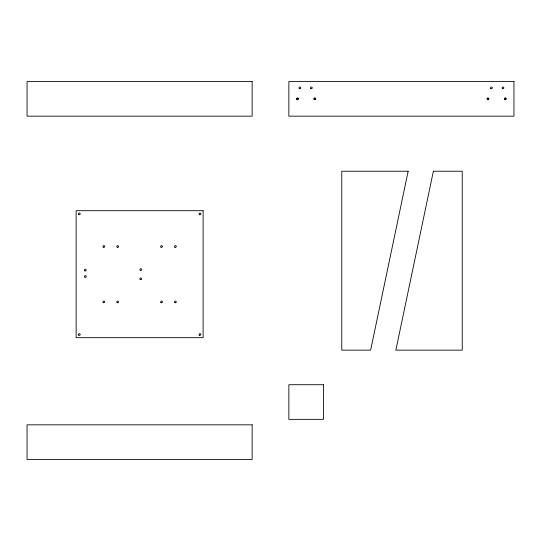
<?xml version="1.0" encoding="UTF-8"?>
<svg xmlns="http://www.w3.org/2000/svg" width="541" height="541" viewBox="0 0 541 541"><rect width="100%" height="100%" fill="white"/><g stroke="black" fill="none" stroke-linecap="round" stroke-linejoin="round"><path stroke-width="0.81" d="M296.651 98.854L298.375 98.854M313.963 98.854L315.687 98.854M487.116 98.854L488.841 98.854A0.859 0.859 0 0 0 487.549 98.11A0.859 0.859 0 0 0 487.549 99.598A0.859 0.859 0 0 0 488.841 98.854M504.428 98.854L506.153 98.854A0.859 0.859 0 0 0 504.861 98.11A0.859 0.859 0 0 0 504.861 99.598A0.859 0.859 0 0 0 506.153 98.854M505.294 97.989L505.294 99.713M487.975 97.989L487.975 99.713M314.828 97.989L314.828 99.713M297.509 97.989L297.509 99.713M408.157 171.226L370.639 350.149L341.784 350.149L341.784 171.226L408.157 171.226M433.375 171.226L395.863 350.149L462.237 350.149L462.237 171.226L433.375 171.226M252.147 81.535L27.05 81.535L27.05 116.166L252.147 116.166L252.147 81.535M513.95 81.535L288.853 81.535L288.853 116.166L513.95 116.166L513.95 81.535M203.112 210.706L76.139 210.706L76.139 337.679L203.112 337.679L203.112 210.706M323.484 384.719L288.853 384.719L288.853 419.349L323.484 419.349L323.484 384.719M252.147 424.834L27.05 424.834L27.05 459.465L252.147 459.465L252.147 424.834M140.166 279.42A0.866 0.866 0 0 0 141.614 279.034A0.866 0.866 0 0 0 140.559 277.973A0.866 0.866 0 0 0 140.166 279.42M140.349 270.324A0.866 0.866 0 0 0 141.647 269.574A0.866 0.866 0 0 0 140.349 268.823A0.866 0.866 0 0 0 140.349 270.324M103.23 247.102A0.866 0.866 0 0 0 104.677 246.71A0.866 0.866 0 0 0 103.615 245.648A0.866 0.866 0 0 0 103.23 247.102M174.98 247.237A0.866 0.866 0 0 0 176.278 246.486A0.866 0.866 0 0 0 174.98 245.736A0.866 0.866 0 0 0 174.98 247.237M103.23 302.507A0.866 0.866 0 0 0 104.677 302.121A0.866 0.866 0 0 0 103.615 301.06A0.866 0.866 0 0 0 103.23 302.507M117.262 247.237A0.866 0.866 0 0 0 118.56 246.486A0.866 0.866 0 0 0 117.262 245.736A0.866 0.866 0 0 0 117.262 247.237M78.702 214.486A0.866 0.866 0 0 0 80.149 214.101A0.866 0.866 0 0 0 79.087 213.039A0.866 0.866 0 0 0 78.702 214.486M199.325 214.486A0.866 0.866 0 0 0 200.779 214.101A0.866 0.866 0 0 0 199.717 213.039A0.866 0.866 0 0 0 199.325 214.486M78.702 335.116A0.866 0.866 0 0 0 80.149 334.73A0.866 0.866 0 0 0 79.087 333.669A0.866 0.866 0 0 0 78.702 335.116M160.947 247.102A0.866 0.866 0 0 0 162.395 246.71A0.866 0.866 0 0 0 161.333 245.648A0.866 0.866 0 0 0 160.947 247.102M117.079 302.507A0.866 0.866 0 0 0 118.526 302.121A0.866 0.866 0 0 0 117.471 301.06A0.866 0.866 0 0 0 117.079 302.507M160.947 302.507A0.866 0.866 0 0 0 162.395 302.121A0.866 0.866 0 0 0 161.333 301.06A0.866 0.866 0 0 0 160.947 302.507M174.98 302.642A0.866 0.866 0 0 0 176.278 301.898A0.866 0.866 0 0 0 174.98 301.148A0.866 0.866 0 0 0 174.98 302.642M199.507 335.258A0.866 0.866 0 0 0 200.806 334.507A0.866 0.866 0 0 0 199.507 333.756A0.866 0.866 0 0 0 199.507 335.258M84.937 277.222A0.866 0.866 0 0 0 86.235 276.471A0.866 0.866 0 0 0 84.937 275.721A0.866 0.866 0 0 0 84.937 277.222M84.883 270.858A0.866 0.866 0 0 0 86.181 270.108A0.866 0.866 0 0 0 84.883 269.357A0.866 0.866 0 0 0 84.883 270.858M490.829 88.501A0.866 0.866 0 0 0 492.276 88.109A0.866 0.866 0 0 0 491.214 87.047A0.866 0.866 0 0 0 490.829 88.501M299.389 88.636A0.866 0.866 0 0 0 300.688 87.885A0.866 0.866 0 0 0 299.389 87.135A0.866 0.866 0 0 0 299.389 88.636M502.535 88.629A0.866 0.866 0 0 0 503.847 87.906A0.866 0.866 0 0 0 502.569 87.128A0.866 0.866 0 0 0 502.535 88.629M310.75 88.501A0.866 0.866 0 0 0 312.198 88.109A0.866 0.866 0 0 0 311.143 87.047A0.866 0.866 0 0 0 310.75 88.501M296.901 99.463A0.859 0.859 0 0 0 298.341 99.077A0.859 0.859 0 0 0 297.286 98.022A0.859 0.859 0 0 0 296.901 99.463M314.22 99.463A0.859 0.859 0 0 0 315.66 99.077A0.859 0.859 0 0 0 314.605 98.022A0.859 0.859 0 0 0 314.22 99.463"/></g></svg>
